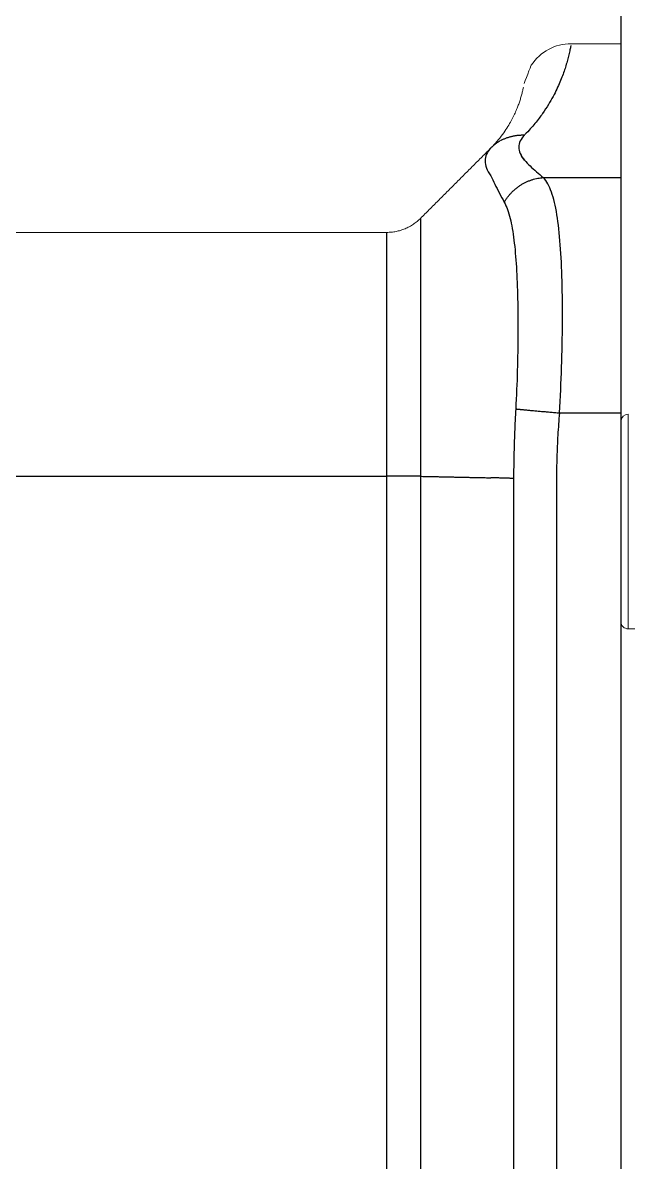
# Model space of a CAD drawing. Extents: x 9631 to 10472, y -18721 to -18126.
# Drawn here: x 10342.91 to 10355.61, y -18397.72 to -18373.84 of the extents above; entities that cross this region are included whole.
import ezdxf

# ---------------------------------------------------------------- set-up
doc = ezdxf.new("R2010")
doc.units = 0
doc.header["$MEASUREMENT"] = 0
doc.layers.get('0').update_dxf_attribs({"linetype": 'CONTINUOUS', "lineweight": 13})
doc.layers.add('벽', color=2, linetype='CONTINUOUS')

msp = doc.modelspace()

# ---------------------------------------------------------------- linework, layer by layer
at = {"color": 7, "linetype": 'Continuous'}
for q in [(10355.607, -18382.043), (10360.257, -18386.543)]:
    msp.add_line((10355.607, -18386.543), q, dxfattribs=at)
for centre, start, end in [((10355.607, -18382.193), 89.9981, 179.9981), ((10355.607, -18386.393), 179.9981, 269.9981)]:
    msp.add_arc(centre, 0.15, start, end, dxfattribs=at)
msp.add_open_spline([(10353.423, -18375.11), (10353.423, -18375.108), (10353.572, -18374.731), (10353.76, -18374.444), (10354.076, -18374.278), (10354.408, -18374.278)], degree=3, knots=[18.746863, 18.746863, 18.746863, 18.746863, 18.764946, 18.764946, 20.729526, 20.729526, 20.729526, 20.729526])
at = {"lineweight": -3}
for points, degree in [([(10354.402, -18374.316), (10354.399, -18374.334), (10354.39, -18374.381), (10354.369, -18374.48), (10354.342, -18374.594), (10354.309, -18374.71), (10354.272, -18374.827), (10354.23, -18374.948), (10354.177, -18375.08), (10354.111, -18375.227), (10354.032, -18375.383), (10353.936, -18375.552), (10353.815, -18375.738), (10353.66, -18375.944), (10353.521, -18376.102), (10353.439, -18376.185)], 3), ([(10353.432, -18376.192), (10353.392, -18376.233), (10353.332, -18376.317), (10353.301, -18376.446), (10353.331, -18376.58), (10353.391, -18376.672), (10353.432, -18376.719)], 3), ([(10352.725, -18376.466), (10352.685, -18376.506), (10352.625, -18376.591), (10352.594, -18376.731), (10352.624, -18376.883), (10352.684, -18376.991), (10352.725, -18377.048)], 3), ([(10353.432, -18376.719), (10353.398, -18376.68), (10353.371, -18376.641), (10353.352, -18376.602)], 3), ([(10353.432, -18376.719), (10353.465, -18376.759), (10353.543, -18376.839), (10353.684, -18376.963), (10353.779, -18377.043), (10353.826, -18377.084)], 3), ([(10352.725, -18377.048), (10352.749, -18377.104), (10352.804, -18377.221), (10352.905, -18377.411), (10352.973, -18377.537), (10353.006, -18377.6)], 3), ([(10354.163, -18382.016), (10354.184, -18381.695), (10354.214, -18381.05), (10354.231, -18380.112), (10354.223, -18379.237), (10354.187, -18378.472), (10354.119, -18377.836), (10354.007, -18377.36), (10353.895, -18377.157), (10353.826, -18377.084)], 3), ([(10353.826, -18377.084), (10354.641, -18377.084), (10355.457, -18377.084)], 2), ([(10353.006, -18377.6), (10353.055, -18377.693), (10353.136, -18377.92), (10353.215, -18378.379), (10353.264, -18378.948), (10353.29, -18379.608), (10353.296, -18380.344), (10353.284, -18381.125), (10353.262, -18381.663), (10353.247, -18381.932)], 3), ([(10353.247, -18381.932), (10353.238, -18382.094), (10353.222, -18382.418), (10353.207, -18382.908), (10353.203, -18383.23), (10353.203, -18383.391)], 3), ([(10354.163, -18382.016), (10354.15, -18382.172), (10354.128, -18382.483), (10354.107, -18382.946), (10354.102, -18383.251), (10354.102, -18383.402)], 3), ([(10354.163, -18382.016), (10354.81, -18382.016), (10355.457, -18382.016)], 2), ([(10337.757, -18383.339), (10344.15, -18383.339), (10350.543, -18383.339)], 2), ([(10351.25, -18383.345), (10351.987, -18383.361), (10352.725, -18383.376)], 2)]:
    msp.add_open_spline(points, degree=degree, dxfattribs=at)
for points, degree in [([(10354.408, -18374.278), (10354.933, -18374.278), (10355.457, -18374.278)], 2), ([(10353.408, -18375.188), (10353.404, -18375.208), (10353.394, -18375.255), (10353.375, -18375.336), (10353.351, -18375.418), (10353.325, -18375.5), (10353.294, -18375.586), (10353.257, -18375.679), (10353.21, -18375.783), (10353.154, -18375.893), (10353.085, -18376.013), (10352.998, -18376.144), (10352.888, -18376.29), (10352.787, -18376.403), (10352.728, -18376.462)], 3), ([(10351.25, -18377.94), (10351.989, -18377.201), (10352.728, -18376.462)], 2), ([(10337.757, -18378.233), (10344.15, -18378.233), (10350.543, -18378.233)], 2)]:
    msp.add_open_spline(points, degree=degree)
for points, weights in [([(10355.457, -18374.278), (10355.457, -18374.278), (10355.457, -18377.084)], [1, 0.992747169427, 1]), ([(10352.728, -18376.462), (10352.833, -18376.356), (10352.967, -18376.288)], [1, 0.969155979468, 0.961857640189]), ([(10355.457, -18377.084), (10355.457, -18378.034), (10355.457, -18382.016)], [1, 0.782190855661, 1]), ([(10351.25, -18377.94), (10350.957, -18378.233), (10350.543, -18378.233)], [1, 0.923879532507, 1]), ([(10355.457, -18382.016), (10355.457, -18405.694), (10355.457, -18428.861)], [1, 0.995343336056, 1])]:
    msp.add_rational_spline(points, weights, degree=2)
for points, weights in [([(10352.959, -18376.295), (10353.18, -18376.183), (10353.432, -18376.192)], [0.96255020168, 0.95039564504, 1]), ([(10353.006, -18377.6), (10353.288, -18377.12), (10353.826, -18377.084)], [1, 0.873045897035, 1]), ([(10353.247, -18381.932), (10353.506, -18381.962), (10354.163, -18382.016)], [1, 0.834904835136, 1]), ([(10350.545, -18426.935), (10350.543, -18405.318), (10350.543, -18383.339)], [1, 0.995883008339, 1]), ([(10351.25, -18383.345), (10350.957, -18383.339), (10350.543, -18383.339)], [1, 0.923879532362, 1]), ([(10351.25, -18383.345), (10351.25, -18405.351), (10351.249, -18426.981)], [1, 0.99588300834, 1]), ([(10353.203, -18383.391), (10353.02, -18383.383), (10352.725, -18383.376)], [1, 0.986318308418, 1]), ([(10353.203, -18383.391), (10353.203, -18405.494), (10353.203, -18427.153)], [1, 0.995918992806, 1]), ([(10354.102, -18383.402), (10354.102, -18405.559), (10354.102, -18427.269)], [1, 0.995918158624, 1])]:
    msp.add_rational_spline(points, weights, degree=2, dxfattribs=at)
for points, weights, knots in [([(10351.25, -18377.94), (10351.25, -18377.94), (10351.25, -18379.53), (10351.25, -18381.12), (10351.25, -18383.345)], [1, 0.921844025535, 1, 0.921844025535, 1], [-8.425956, -8.425956, -8.425956, -4.212978, -4.212978, 0, 0, 0]), ([(10350.543, -18383.339), (10350.543, -18381.237), (10350.543, -18379.735), (10350.543, -18378.233), (10350.543, -18378.233)], [1, 0.92184402553, 1, 0.92184402553, 1], [0, 0, 0, 3.979844, 3.979844, 7.959688, 7.959688, 7.959688])]:
    msp.add_rational_spline(points, weights, degree=2, knots=knots, dxfattribs=at)
at = {"layer": '벽'}
msp.add_line((10355.457, -18638.123), (10355.457, -18175.392), dxfattribs=at)

doc.saveas('drawing.dxf')
